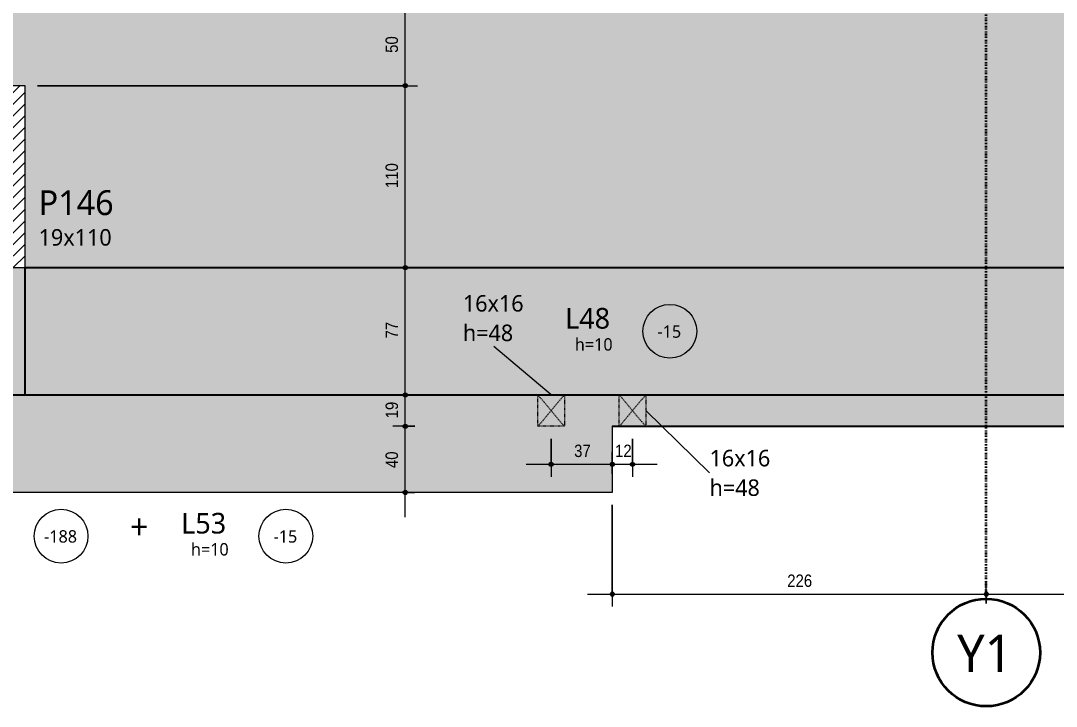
# Model space of a CAD drawing. Header units: centimetres. Extents: x -2136 to 34701, y -1430 to 84208.
# Drawn here: x -1590 to -964, y -1422 to -1007 of the extents above; entities that cross this region are included whole.
import ezdxf

# ---------------------------------------------------------------- set-up
doc = ezdxf.new("R2010")
doc.units = ezdxf.units.CM
doc.linetypes.add('Dash dot', pattern=[1.5875, 0.635, -0.47625, 0, -0.47625])
doc.linetypes.add('Traço', pattern=[0.635, 0.3175, -0.3175])
for name, color, linetype, lineweight in [('A-ANNO-DIMS', 7, 'Continuous', 9), ('A-ANNO-DIMS-50', 7, 'Continuous', 9), ('A-DETL-GENF', 7, 'Continuous', 18), ('A-DETL-THIN', 7, 'Continuous', 18), ('A-FLOR', 7, 'Continuous', 18), ('A-FLOR-IDEN', 7, 'Continuous', 9), ('A-GENM', 7, 'Continuous', 18), ('A-GENM-HDLN', 7, 'Traço', 18), ('A-GENM-IDEN', 7, 'Continuous', 9), ('G-ANNO-TEXT', 7, 'Continuous', 9), ('S-BEAM', 7, 'Continuous', 18), ('S-COLS-IDEN', 7, 'Continuous', 9), ('S-GRID', 7, 'Continuous', 9), ('S-GRID-IDEN', 7, 'Continuous', 9)]:
    doc.layers.add(name, color=color, linetype=linetype, lineweight=lineweight)
doc.styles.add('Fira Sans_2', font='FiraSans-Regular.ttf', dxfattribs={"width": 0.9, "height": 7.5})
doc.styles.add('Gadugi', font='gadugi.ttf', dxfattribs={"height": 15})
doc.styles.add('Gadugi_1', font='gadugi.ttf', dxfattribs={"height": 10})
doc.styles.add('Gadugi_3', font='gadugi.ttf', dxfattribs={"height": 7.5})
doc.styles.add('Gadugi_4', font='gadugi.ttf', dxfattribs={"height": 12.5})
doc.styles.add('Gadugi_5', font='gadugi.ttf', dxfattribs={"height": 22.5})
doc.dimstyles.new('PED_R80_1_5mm_ACIMA_As_ESQ__R00', dxfattribs={"dimscale": 30.48, "dimtxt": 10.229846, "dimasz": 0.328084, "dimexe": 0.246063, "dimexo": 0.246063, "dimgap": 0.049213, "dimtad": 1, "dimdec": 1, "dimrnd": 0.5, "dimdsep": 46, "dimtxsty": 'Fira Sans_2', "dimblk1": 'DOTSMALL', "dimblk2": 'DOTSMALL', "dimsah": 1, "dimcen": 0.09, "dimdle": 0.492126, "dimazin": 0, "dimtfac": 1, "dimtdec": 4, "dimtix": 1, "dimtmove": 0, "dimatfit": 3, "dimfxl": 1, "dimtvp": 1, "dimtolj": 1, "dimtzin": 0, "dimarcsym": 2})
doc.dimstyles.new('PED_R80_1_5mm_ACIMA_As_ESQ__R00_4', dxfattribs={"dimscale": 30.48, "dimtxt": 10.229846, "dimasz": 0.328084, "dimexe": 0.246063, "dimexo": 0.246063, "dimgap": 0.049213, "dimtad": 1, "dimdec": 1, "dimrnd": 0.5, "dimdsep": 46, "dimtxsty": 'Fira Sans_2', "dimblk1": 'DOTSMALL', "dimblk2": 'DOTSMALL', "dimsah": 1, "dimcen": 0.09, "dimdle": 0.492126, "dimazin": 0, "dimtfac": 1, "dimtdec": 4, "dimtix": 1, "dimtmove": 0, "dimatfit": 3, "dimfxl": 1, "dimtvp": 1, "dimtolj": 1, "dimtzin": 0, "dimarcsym": 2})

# ---------------------------------------------------------------- blocks, each defined once
blk = doc.blocks.new('PED_FURO_RETANGULAR_R04_2020 _INSTÂNCIA_ - FURO RET-V1-PL K 100 - FORMA DO 5º PAVIMENTO')
at = {"layer": 'A-GENM-HDLN'}
for p, q in [((-8, 9.5), (8, -9.5)), ((-8, -9.5), (8, 9.5)), ((-8, -9.5), (-8, 9.5)), ((-8, 9.5), (8, 9.5)), ((8, 9.5), (8, -9.5))]:
    blk.add_line(p, q, dxfattribs=at)
blk = doc.blocks.new('PED_FURO_RETANGULAR_R04_2020 _INSTÂNCIA_ - FURO RET-3648664-PL K 100 - FORMA DO 5º PAVIMENTO')
at = {"layer": 'A-GENM-HDLN'}
for p, q in [((-8, 9.5), (8, -9.5)), ((-8, -9.5), (8, 9.5)), ((-8, -9.5), (-8, 9.5)), ((8, 9.5), (8, -9.5))]:
    blk.add_line(p, q, dxfattribs=at)
blk = doc.blocks.new('PED_TAG_LAJE_R01 - TÍTULO_ESPESSURA_REBAIXO _LADO_-2413119-PL K 100 - FORMA DO 5º PAVIMENTO')
at = {"layer": 'A-FLOR-IDEN'}
blk.add_circle((0.885, 0), 0.325, dxfattribs=at)
blk = doc.blocks.new('Eixo - Y1-2173029-PL K 100 - FORMA DO 5º PAVIMENTO')
at = {"layer": 'S-GRID-IDEN', "color": 6, "lineweight": 35, "true_color": 0xff00ff}
blk.add_circle((0, 0), 0.65, dxfattribs=at)
blk = doc.blocks.new('DIMBLOCK23-PL K 100 - FORMA DO 5º PAVIMENTO')
at = {"layer": 'A-ANNO-DIMS-50', "true_color": 0x000032}
h = blk.add_hatch(color=178, dxfattribs=at)
edge = h.paths.add_edge_path(flags=0)
edge.add_arc((-1357.68, -1252.25), 1.25, 0, 360)
h = blk.add_hatch(color=178, dxfattribs=at)
edge = h.paths.add_edge_path(flags=0)
edge.add_arc((-1357.68, -1292.25), 1.25, 0, 360)
at = {"layer": 'A-ANNO-DIMS-50', "color": 178, "true_color": 0x000032}
for p, q in [((-1351.95, -1252.25), (-1365.18, -1252.25)), ((-1357.68, -1307.25), (-1357.68, -1252.25)), ((-1357.68, -1252.25), (-1351.95, -1252.25)), ((-1351.95, -1292.25), (-1365.18, -1292.25)), ((-1357.68, -1292.25), (-1351.95, -1292.25))]:
    blk.add_line(p, q, dxfattribs=at)
for centre in [(-1357.68, -1252.25), (-1357.68, -1292.25)]:
    blk.add_circle(centre, 1.25, dxfattribs=at)
at = {"layer": 'A-ANNO-DIMS-50', "color": 0, "insert": (-1369.56, -1277.5), "char_height": 7.5, "width": 12.5906, "attachment_point": 1, "rotation": 90, "line_spacing_factor": 1.049215, "style": 'Fira Sans_2'}
blk.add_mtext('40', dxfattribs=at)
blk = doc.blocks.new('_DotSmall')
at = {"color": 0, "linetype": 'ByBlock', "const_width": 0.5}
blk.add_lwpolyline([(-0.0625, 0, 1), (0.0625, 0, 1)], format="xyb", close=True, dxfattribs=at)
blk = doc.blocks.new('DIMBLOCK24-PL K 100 - FORMA DO 5º PAVIMENTO')
at = {"layer": 'A-ANNO-DIMS-50', "true_color": 0x000032}
h = blk.add_hatch(color=178, dxfattribs=at)
edge = h.paths.add_edge_path(flags=0)
edge.add_arc((-1357.68, -1233.25), 1.25, 0, 360)
h = blk.add_hatch(color=178, dxfattribs=at)
edge = h.paths.add_edge_path(flags=0)
edge.add_arc((-1357.68, -1252.25), 1.25, 0, 360)
at = {"layer": 'A-ANNO-DIMS-50', "color": 178, "true_color": 0x000032}
for p, q in [((-1351.95, -1233.25), (-1365.18, -1233.25)), ((-1357.68, -1252.25), (-1357.68, -1233.25)), ((-1357.68, -1233.25), (-1351.95, -1233.25)), ((-1351.95, -1252.25), (-1365.18, -1252.25)), ((-1357.68, -1252.25), (-1351.95, -1252.25))]:
    blk.add_line(p, q, dxfattribs=at)
for centre in [(-1357.68, -1233.25), (-1357.68, -1252.25)]:
    blk.add_circle(centre, 1.25, dxfattribs=at)
at = {"layer": 'A-ANNO-DIMS-50', "color": 0, "insert": (-1369.56, -1247.41), "char_height": 7.5, "width": 11.1741, "attachment_point": 1, "rotation": 90, "line_spacing_factor": 1.049215, "style": 'Fira Sans_2'}
blk.add_mtext('19', dxfattribs=at)
blk = doc.blocks.new('DIMBLOCK25-PL K 100 - FORMA DO 5º PAVIMENTO')
at = {"layer": 'A-ANNO-DIMS-50', "true_color": 0x000032}
h = blk.add_hatch(color=178, dxfattribs=at)
edge = h.paths.add_edge_path(flags=0)
edge.add_arc((-1357.68, -1156.25), 1.25, 0, 360)
h = blk.add_hatch(color=178, dxfattribs=at)
edge = h.paths.add_edge_path(flags=0)
edge.add_arc((-1357.68, -1233.25), 1.25, 0, 360)
at = {"layer": 'A-ANNO-DIMS-50', "color": 178, "true_color": 0x000032}
for p, q in [((-1351.95, -1156.25), (-1365.18, -1156.25)), ((-1357.68, -1233.25), (-1357.68, -1156.25)), ((-1357.68, -1156.25), (-1351.95, -1156.25)), ((-1351.95, -1233.25), (-1365.18, -1233.25)), ((-1357.68, -1233.25), (-1351.95, -1233.25))]:
    blk.add_line(p, q, dxfattribs=at)
for centre in [(-1357.68, -1156.25), (-1357.68, -1233.25)]:
    blk.add_circle(centre, 1.25, dxfattribs=at)
at = {"layer": 'A-ANNO-DIMS-50', "color": 0, "insert": (-1369.56, -1199.08), "char_height": 7.5, "width": 10.3872, "attachment_point": 1, "rotation": 90, "line_spacing_factor": 1.049215, "style": 'Fira Sans_2'}
blk.add_mtext('77', dxfattribs=at)
blk = doc.blocks.new('DIMBLOCK26-PL K 100 - FORMA DO 5º PAVIMENTO')
at = {"layer": 'A-ANNO-DIMS-50', "true_color": 0x000032}
h = blk.add_hatch(color=178, dxfattribs=at)
edge = h.paths.add_edge_path(flags=0)
edge.add_arc((-1357.68, -1046.25), 1.25, 0, 360)
h = blk.add_hatch(color=178, dxfattribs=at)
edge = h.paths.add_edge_path(flags=0)
edge.add_arc((-1357.68, -1156.25), 1.25, 0, 360)
at = {"layer": 'A-ANNO-DIMS-50', "color": 178, "true_color": 0x000032}
for p, q in [((-1580, -1046.25), (-1350.18, -1046.25)), ((-1357.68, -1046.25), (-1580, -1046.25)), ((-1357.68, -1156.25), (-1357.68, -1046.25)), ((-1351.95, -1156.25), (-1365.18, -1156.25)), ((-1357.68, -1156.25), (-1351.95, -1156.25))]:
    blk.add_line(p, q, dxfattribs=at)
for centre in [(-1357.68, -1046.25), (-1357.68, -1156.25)]:
    blk.add_circle(centre, 1.25, dxfattribs=at)
at = {"layer": 'A-ANNO-DIMS-50', "color": 0, "insert": (-1369.56, -1108.14), "char_height": 7.5, "width": 16.5251, "attachment_point": 1, "rotation": 90, "line_spacing_factor": 1.049215, "style": 'Fira Sans_2'}
blk.add_mtext('110', dxfattribs=at)
blk = doc.blocks.new('DIMBLOCK27-PL K 100 - FORMA DO 5º PAVIMENTO')
at = {"layer": 'A-ANNO-DIMS-50', "true_color": 0x000032}
h = blk.add_hatch(color=178, dxfattribs=at)
edge = h.paths.add_edge_path(flags=0)
edge.add_arc((-1357.68, -996.25), 1.25, 0, 360)
h = blk.add_hatch(color=178, dxfattribs=at)
edge = h.paths.add_edge_path(flags=0)
edge.add_arc((-1357.68, -1046.25), 1.25, 0, 360)
at = {"layer": 'A-ANNO-DIMS-50', "color": 178, "true_color": 0x000032}
for p, q in [((-1351.95, -996.25), (-1365.18, -996.25)), ((-1357.68, -1046.25), (-1357.68, -996.25)), ((-1357.68, -996.25), (-1351.95, -996.25)), ((-1580, -1046.25), (-1350.18, -1046.25)), ((-1357.68, -1046.25), (-1580, -1046.25))]:
    blk.add_line(p, q, dxfattribs=at)
for centre in [(-1357.68, -996.25), (-1357.68, -1046.25)]:
    blk.add_circle(centre, 1.25, dxfattribs=at)
at = {"layer": 'A-ANNO-DIMS-50', "color": 0, "insert": (-1369.56, -1026.36), "char_height": 7.5, "width": 12.2758, "attachment_point": 1, "rotation": 90, "line_spacing_factor": 1.049215, "style": 'Fira Sans_2'}
blk.add_mtext('50', dxfattribs=at)
blk = doc.blocks.new('DIMBLOCK235-PL K 100 - FORMA DO 5º PAVIMENTO')
at = {"layer": 'A-ANNO-DIMS-50', "true_color": 0x000032}
h = blk.add_hatch(color=178, dxfattribs=at)
edge = h.paths.add_edge_path(flags=0)
edge.add_arc((-1232.5, -1353.75), 1.25, 0, 360)
h = blk.add_hatch(color=178, dxfattribs=at)
edge = h.paths.add_edge_path(flags=0)
edge.add_arc((-1006.5, -1353.75), 1.25, 0, 360)
at = {"layer": 'A-ANNO-DIMS-50', "color": 178, "true_color": 0x000032}
for p, q in [((-1232.5, -1299.75), (-1232.5, -1361.25)), ((-1232.5, -1353.75), (-1232.5, -1299.75)), ((-1006.5, -1359.49), (-1006.5, -1346.25)), ((-1247.5, -1353.75), (-1006.5, -1353.75)), ((-1006.5, -1353.75), (-1006.5, -1359.49))]:
    blk.add_line(p, q, dxfattribs=at)
for centre in [(-1232.5, -1353.75), (-1006.5, -1353.75)]:
    blk.add_circle(centre, 1.25, dxfattribs=at)
at = {"layer": 'A-ANNO-DIMS-50', "color": 0, "insert": (-1126.78, -1341.87), "char_height": 7.5, "width": 17.4694, "attachment_point": 1, "line_spacing_factor": 1.049215, "style": 'Fira Sans_2'}
blk.add_mtext('226', dxfattribs=at)
blk = doc.blocks.new('DIMBLOCK236-PL K 100 - FORMA DO 5º PAVIMENTO')
at = {"layer": 'A-ANNO-DIMS-50', "true_color": 0x000032}
h = blk.add_hatch(color=178, dxfattribs=at)
edge = h.paths.add_edge_path(flags=0)
edge.add_arc((-1006.5, -1353.75), 1.25, 0, 360)
h = blk.add_hatch(color=178, dxfattribs=at)
edge = h.paths.add_edge_path(flags=0)
edge.add_arc((-541.5, -1353.75), 1.25, 0, 360)
at = {"layer": 'A-ANNO-DIMS-50', "color": 178, "true_color": 0x000032}
for p, q in [((-541.5, -1299.75), (-541.5, -1361.25)), ((-541.5, -1353.75), (-541.5, -1299.75)), ((-1006.5, -1359.49), (-1006.5, -1346.25)), ((-1006.5, -1353.75), (-541.5, -1353.75)), ((-1006.5, -1353.75), (-1006.5, -1359.49))]:
    blk.add_line(p, q, dxfattribs=at)
for centre in [(-1006.5, -1353.75), (-541.5, -1353.75)]:
    blk.add_circle(centre, 1.25, dxfattribs=at)
at = {"layer": 'A-ANNO-DIMS-50', "color": 0, "insert": (-781.54, -1341.87), "char_height": 7.5, "width": 18.099, "attachment_point": 1, "line_spacing_factor": 1.049215, "style": 'Fira Sans_2'}
blk.add_mtext('465', dxfattribs=at)
blk = doc.blocks.new('DIMBLOCK557-PL K 100 - FORMA DO 5º PAVIMENTO')
at = {"layer": 'A-ANNO-DIMS-50', "true_color": 0x000032}
h = blk.add_hatch(color=178, dxfattribs=at)
edge = h.paths.add_edge_path(flags=0)
edge.add_arc((-1269.5, -1275.21), 1.25, 0, 360)
h = blk.add_hatch(color=178, dxfattribs=at)
edge = h.paths.add_edge_path(flags=0)
edge.add_arc((-1232.5, -1275.21), 1.25, 0, 360)
at = {"layer": 'A-ANNO-DIMS-50', "color": 178, "true_color": 0x000032}
for p, q in [((-1269.5, -1259.75), (-1269.5, -1282.71)), ((-1269.5, -1275.21), (-1269.5, -1259.75)), ((-1232.5, -1280.94), (-1232.5, -1267.71)), ((-1284.5, -1275.21), (-1232.5, -1275.21)), ((-1232.5, -1275.21), (-1232.5, -1280.94))]:
    blk.add_line(p, q, dxfattribs=at)
for centre in [(-1269.5, -1275.21), (-1232.5, -1275.21)]:
    blk.add_circle(centre, 1.25, dxfattribs=at)
at = {"layer": 'A-ANNO-DIMS-50', "color": 0, "insert": (-1255.59, -1263.32), "char_height": 7.5, "width": 11.0168, "attachment_point": 1, "line_spacing_factor": 1.049215, "style": 'Fira Sans_2'}
blk.add_mtext('37', dxfattribs=at)
blk = doc.blocks.new('DIMBLOCK558-PL K 100 - FORMA DO 5º PAVIMENTO')
at = {"layer": 'A-ANNO-DIMS-50', "true_color": 0x000032}
h = blk.add_hatch(color=178, dxfattribs=at)
edge = h.paths.add_edge_path(flags=0)
edge.add_arc((-1232.5, -1275.21), 1.25, 0, 360)
h = blk.add_hatch(color=178, dxfattribs=at)
edge = h.paths.add_edge_path(flags=0)
edge.add_arc((-1220.32, -1275.21), 1.25, 0, 360)
at = {"layer": 'A-ANNO-DIMS-50', "color": 178, "true_color": 0x000032}
for p, q in [((-1220.32, -1259.75), (-1220.32, -1282.71)), ((-1220.32, -1275.21), (-1220.32, -1259.75)), ((-1232.5, -1280.94), (-1232.5, -1267.71)), ((-1232.5, -1275.21), (-1205.32, -1275.21)), ((-1232.5, -1275.21), (-1232.5, -1280.94))]:
    blk.add_line(p, q, dxfattribs=at)
for centre in [(-1232.5, -1275.21), (-1220.32, -1275.21)]:
    blk.add_circle(centre, 1.25, dxfattribs=at)
at = {"layer": 'A-ANNO-DIMS-50', "color": 0, "insert": (-1230.87, -1263.32), "char_height": 7.5, "width": 10.702, "attachment_point": 1, "line_spacing_factor": 1.049215, "style": 'Fira Sans_2'}
blk.add_mtext('12', dxfattribs=at)

msp = doc.modelspace()

# ---------------------------------------------------------------- hatches: boundary and pattern name
at = {"layer": 'A-DETL-GENF', "true_color": 0x808080}
h = msp.add_hatch(dxfattribs=at)
h.set_pattern_fill('FP_1', color=8, style=0, pattern_type=2)
h.set_pattern_definition([(45, (0, 0), (-3.535534, 3.535534), [])])
h.paths.add_polyline_path([(-1606.5, -1156.25), (-1587.5, -1156.25), (-1587.5, -1046.25), (-1606.5, -1046.25)], flags=0)
at = {"layer": 'A-FLOR', "true_color": 0xfcd5b4}
msp.add_hatch(color=254, dxfattribs=at).paths.add_polyline_path([(-928.5, -1233.25), (-896.5, -1233.25), (-896.5, -1156.25), (-1587.5, -1156.25), (-1587.5, -1233.25), (-975, -1233.25)], flags=0)
at = {"layer": 'A-FLOR', "true_color": 0xe6b8b7}
msp.add_hatch(color=9, dxfattribs=at).paths.add_polyline_path([(-1590.46, -1292.25), (-1232.5, -1292.25), (-1232.5, -1252.25), (-1942.5, -1252.25), (-1942.5, -1292.25)], flags=0)
at = {"layer": 'S-BEAM', "true_color": 0xfcd5b4}
for points in [[(-1587.5, -1156.25), (-896.5, -1156.25), (-896.5, -1133.5), (-928.5, -1133.5), (-928.5, -996.25), (-1606.5, -996.25), (-1606.5, -1046.25), (-1587.5, -1046.25)], [(-1587.5, -1233.25), (-1587.5, -1156.25), (-1606.5, -1156.25), (-1606.5, -1233.25), (-1590.46, -1233.25)]]:
    msp.add_hatch(color=254, dxfattribs=at).paths.add_polyline_path(points, flags=0)
at = {"layer": 'S-BEAM', "true_color": 0x00bcb8}
msp.add_hatch(color=132, dxfattribs=at).paths.add_polyline_path([(50.77, -1252.25), (1807.5, -1252.25), (1807.5, -1233.25), (-1806.5, -1233.25), (-1806.5, -1252.25), (-541.5, -1252.25)], flags=0)

# ---------------------------------------------------------------- linework, layer by layer
at = {"layer": 'A-DETL-THIN'}
for p, q in [((-1587.5, -1046.25), (-1606.5, -1046.25)), ((-1587.5, -1156.25), (-1587.5, -1046.25)), ((-1606.5, -1156.25), (-1587.5, -1156.25))]:
    msp.add_line(p, q, dxfattribs=at)
at = {"layer": 'A-FLOR'}
for p, q in [((-1232.5, -1252.25), (-1232.5, -1292.25)), ((-1232.5, -1292.25), (-1942.5, -1292.25))]:
    msp.add_line(p, q, dxfattribs=at)
at = {"layer": 'A-GENM-IDEN'}
for p, q in [((-1269.5, -1233.25), (-1304.13, -1204.06)), ((-1212.32, -1242.75), (-1173.74, -1280.3))]:
    msp.add_line(p, q, dxfattribs=at)
at = {"layer": 'S-BEAM', "lineweight": 25}
for p, q in [((-1587.5, -1233.25), (-1587.5, -1156.25)), ((-1587.5, -1156.25), (-896.5, -1156.25)), ((-1806.5, -1233.25), (1807.5, -1233.25)), ((-1232.5, -1252.25), (-541.5, -1252.25))]:
    msp.add_line(p, q, dxfattribs=at)
at = {"layer": 'S-GRID', "color": 6, "linetype": 'Dash dot', "lineweight": 35, "true_color": 0xff00ff}
msp.add_line((-1006.5, -1356.57), (-1006.5, 1672), dxfattribs=at)

# ---------------------------------------------------------------- block references
at = {"layer": 'A-FLOR-IDEN', "xscale": 49.99999999999998, "yscale": 49.99999999999998, "zscale": 49.99999999999998}
for p in [(-1242, -1194.75), (-1609.96, -1318.68), (-1474.07, -1318.68)]:
    msp.add_blockref('PED_TAG_LAJE_R01 - TÍTULO_ESPESSURA_REBAIXO _LADO_-2413119-PL K 100 - FORMA DO 5º PAVIMENTO', p, dxfattribs=at)
at = {"layer": 'A-GENM', "linetype": 'Traço', "rotation": 180}
for name, p in [('PED_FURO_RETANGULAR_R04_2020 _INSTÂNCIA_ - FURO RET-V1-PL K 100 - FORMA DO 5º PAVIMENTO', (-1269.5, -1242.75)), ('PED_FURO_RETANGULAR_R04_2020 _INSTÂNCIA_ - FURO RET-3648664-PL K 100 - FORMA DO 5º PAVIMENTO', (-1220.32, -1242.75))]:
    msp.add_blockref(name, p, dxfattribs=at)
at = {"layer": 'S-GRID-IDEN', "color": 6, "true_color": 0xff00ff, "xscale": 49.99999999999998, "yscale": 49.99999999999998, "zscale": 49.99999999999998}
msp.add_blockref('Eixo - Y1-2173029-PL K 100 - FORMA DO 5º PAVIMENTO', (-1006.5, -1389.07), dxfattribs=at)

# ---------------------------------------------------------------- texts
at = {"layer": 'A-FLOR-IDEN', "attachment_point": 1}
for s, insert, char_height, width, style in [('L48', (-1261.02, -1180.66), 12.5, 33.27, 'Gadugi_4'), ('-15', (-1205.2, -1191.15), 7.5, 18.8397, 'Gadugi_3'), ('h=10', (-1255.13, -1198.95), 7.5, 29.6624, 'Gadugi_3'), ('L53', (-1493.09, -1304.59), 12.5, 33.27, 'Gadugi_4'), ('-188', (-1575.95, -1315.08), 7.5, 25.654, 'Gadugi_3'), ('-15', (-1437.26, -1315.08), 7.5, 18.8397, 'Gadugi_3'), ('h=10', (-1487.2, -1322.88), 7.5, 29.6624, 'Gadugi_3')]:
    msp.add_mtext(s, dxfattribs=dict(at, insert=insert, char_height=char_height, width=width, style=style))
at = {"layer": 'A-GENM-IDEN', "char_height": 10, "attachment_point": 1, "style": 'Gadugi_1'}
for s, insert, width in [('16x16', (-1322.83, -1172.86), 44.8945), ('h=48', (-1322.83, -1190.72), 39.6835), ('16x16', (-1173.74, -1266.48), 44.8945), ('h=48', (-1173.74, -1284.34), 39.6835)]:
    msp.add_mtext(s, dxfattribs=dict(at, insert=insert, width=width))
at = {"layer": 'G-ANNO-TEXT', "insert": (-1524.04, -1305.44), "char_height": 15, "width": 17.6371, "attachment_point": 1, "style": 'Gadugi'}
msp.add_mtext('+', dxfattribs=at)
at = {"layer": 'S-COLS-IDEN', "attachment_point": 1}
for s, insert, char_height, width, style in [('P146', (-1579.26, -1109.49), 15, 56.519, 'Gadugi'), ('19x110', (-1579.26, -1132.95), 10, 54.1139, 'Gadugi_1')]:
    msp.add_mtext(s, dxfattribs=dict(at, insert=insert, char_height=char_height, width=width, style=style))
at = {"layer": 'S-GRID-IDEN', "color": 6, "true_color": 0xff00ff, "insert": (-1024.03, -1378.29), "char_height": 22.5, "width": 42.0886, "attachment_point": 1, "style": 'Gadugi_5'}
msp.add_mtext('Y1', dxfattribs=at)

# ---------------------------------------------------------------- dimensions: what is measured, and where the dimension line sits
at = {"layer": 'A-ANNO-DIMS', "color": 178, "true_color": 0x000032}
for base, p1, p2, override, picture, middle in [((-1357.68, -996.25), (-1587.5, -1046.25), (-1359.45, -996.25), {"dimpost": '<>', "dimfxl": 233.471126}, 'DIMBLOCK27-PL K 100 - FORMA DO 5º PAVIMENTO', (-1362.99, -1021.25)), ((-1357.68, -1046.25), (-1359.45, -1156.25), (-1587.5, -1046.25), {"dimpost": '<>', "dimfxl": 253.19709}, 'DIMBLOCK26-PL K 100 - FORMA DO 5º PAVIMENTO', (-1362.99, -1101.25)), ((-1357.68, -1156.25), (-1359.45, -1233.25), (-1359.45, -1156.25), {"dimpost": '<>', "dimfxl": 77}, 'DIMBLOCK25-PL K 100 - FORMA DO 5º PAVIMENTO', (-1362.98, -1194.75)), ((-1357.68, -1233.25), (-1359.45, -1252.25), (-1359.45, -1233.25), {"dimpost": '<>', "dimfxl": 19}, 'DIMBLOCK24-PL K 100 - FORMA DO 5º PAVIMENTO', (-1363.05, -1242.75)), ((-1357.68, -1252.25), (-1359.45, -1292.25), (-1359.45, -1252.25), {"dimpost": '<>', "dimfxl": 40}, 'DIMBLOCK23-PL K 100 - FORMA DO 5º PAVIMENTO', (-1362.99, -1272.25))]:
    dim = msp.add_linear_dim(base=base, p1=p1, p2=p2, angle=90, dimstyle='PED_R80_1_5mm_ACIMA_As_ESQ__R00', override=override, dxfattribs=at)
    dim.commit()
    dim.dimension.update_dxf_attribs({"geometry": picture, "text_midpoint": middle})
for base, p1, p2, dimstyle, override, picture, middle in [((-1232.5, -1275.21), (-1269.5, -1252.25), (-1232.5, -1273.44), 'PED_R80_1_5mm_ACIMA_As_ESQ__R00_4', {"dimpost": '<>', "dimfxl": 42.63867}, 'DIMBLOCK557-PL K 100 - FORMA DO 5º PAVIMENTO', (-1251, -1269.89)), ((-1220.32, -1275.21), (-1232.5, -1273.44), (-1220.32, -1252.25), 'PED_R80_1_5mm_ACIMA_As_ESQ__R00_4', {"dimpost": '<>', "dimfxl": 24.443049}, 'DIMBLOCK558-PL K 100 - FORMA DO 5º PAVIMENTO', (-1226.41, -1269.96)), ((-1006.5, -1353.75), (-1232.5, -1292.25), (-1006.5, -1351.99), 'PED_R80_1_5mm_ACIMA_As_ESQ__R00', {"dimpost": '<>', "dimfxl": 233.761236}, 'DIMBLOCK235-PL K 100 - FORMA DO 5º PAVIMENTO', (-1119.5, -1348.44)), ((-541.5, -1353.75), (-1006.5, -1351.99), (-541.5, -1292.25), 'PED_R80_1_5mm_ACIMA_As_ESQ__R00', {"dimpost": '<>', "dimfxl": 468.821198}, 'DIMBLOCK236-PL K 100 - FORMA DO 5º PAVIMENTO', (-774, -1348.44))]:
    dim = msp.add_linear_dim(base=base, p1=p1, p2=p2, dimstyle=dimstyle, override=override, dxfattribs=at)
    dim.commit()
    dim.dimension.update_dxf_attribs({"geometry": picture, "text_midpoint": middle})

doc.saveas('drawing.dxf')
